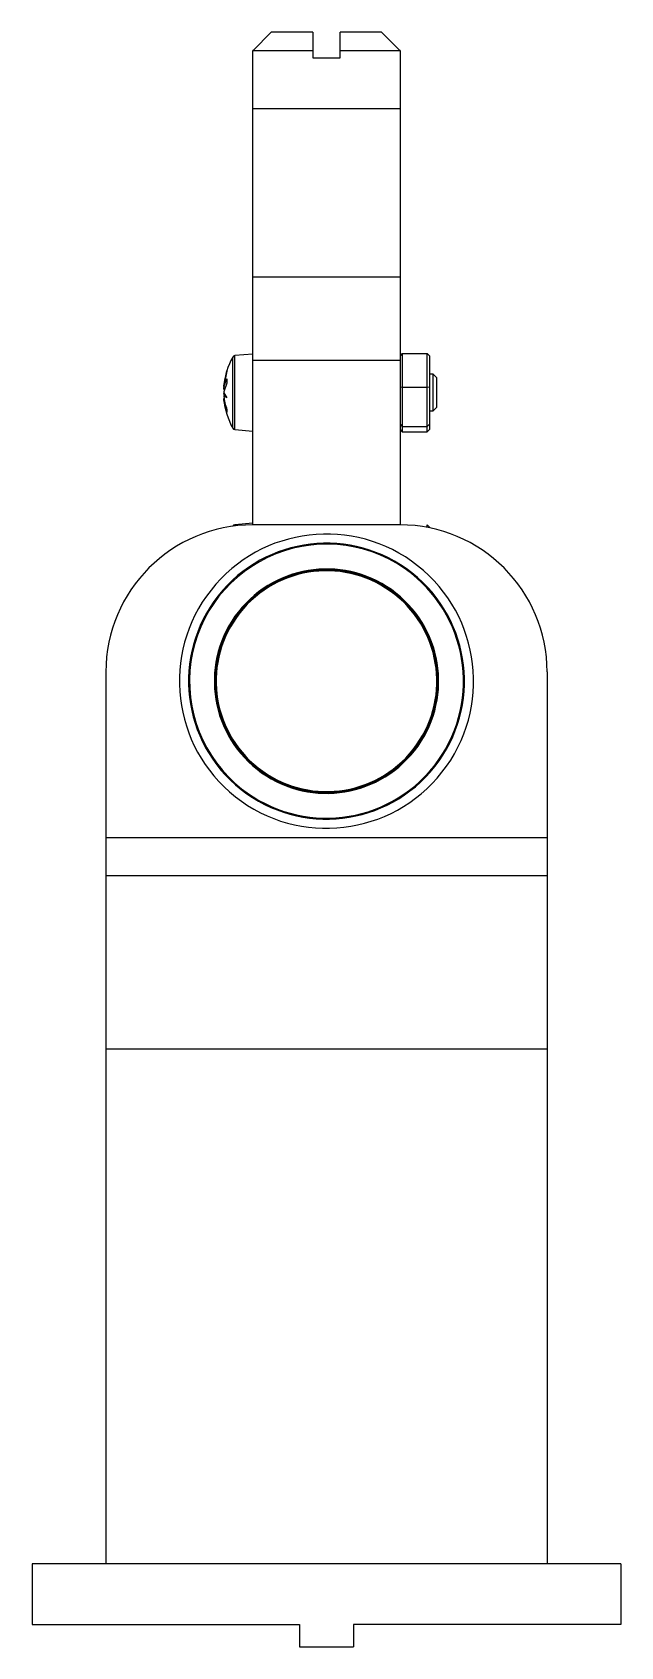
# Paper-space layout '_Right' of a CAD drawing. Header units: millimetres. Extents: x -68.4 to -36.4, y 17.4 to 105.2.
import ezdxf

# ---------------------------------------------------------------- set-up
doc = ezdxf.new("R2010")
doc.units = ezdxf.units.MM

psp = doc.layouts.new('_Right')

# ---------------------------------------------------------------- linework, layer by layer
at = {"color": 7, "linetype": 'Continuous', "lineweight": 25}
for p, q in [((-55.395, 105.197), (-56.383, 104.213)), ((-53.145, 105.197), (-55.395, 105.197)), ((-53.145, 105.197), (-53.145, 103.8)), ((-51.645, 103.8), (-51.645, 105.197)), ((-49.395, 105.197), (-51.645, 105.197)), ((-48.406, 104.213), (-49.395, 105.197)), ((-56.383, 104.213), (-56.395, 104.201)), ((-56.395, 78.415), (-56.395, 104.201)), ((-56.383, 104.213), (-53.145, 104.213)), ((-53.145, 103.8), (-51.645, 103.8)), ((-51.645, 104.213), (-48.406, 104.213)), ((-48.395, 104.201), (-48.406, 104.213)), ((-48.395, 104.201), (-48.395, 78.415)), ((-48.395, 101.044), (-56.395, 101.044)), ((-48.395, 91.879), (-56.395, 91.879)), ((-57.495, 83.679), (-57.495, 87.539)), ((-56.395, 87.702), (-57.377, 87.616)), ((-57.377, 83.602), (-57.377, 87.616)), ((-56.395, 87.377), (-48.395, 87.377)), ((-48.275, 87.739), (-48.395, 87.611)), ((-48.275, 87.739), (-48.275, 83.479)), ((-48.275, 87.739), (-46.915, 87.739)), ((-46.915, 83.479), (-46.915, 87.739)), ((-46.795, 87.611), (-46.915, 87.739)), ((-46.795, 87.611), (-46.795, 83.607)), ((-57.978, 85.97), (-57.809, 86.782)), ((-57.809, 86.78), (-57.978, 85.938)), ((-57.976, 85.926), (-57.809, 86.361)), ((-57.809, 86.126), (-57.976, 85.655)), ((-46.595, 86.609), (-46.795, 86.609)), ((-46.395, 86.409), (-46.595, 86.609)), ((-46.595, 84.609), (-46.595, 86.609)), ((-46.395, 84.809), (-46.395, 86.409)), ((-57.985, 85.921), (-57.885, 85.912)), ((-57.978, 85.298), (-57.985, 85.297)), ((-57.978, 85.6), (-57.809, 85.329)), ((-57.978, 85.451), (-57.888, 85.455)), ((-57.809, 85.321), (-57.978, 85.451)), ((-57.976, 85.926), (-57.883, 85.917)), ((-57.937, 85.453), (-57.976, 85.563)), ((-48.275, 85.901), (-48.395, 85.884)), ((-48.275, 85.901), (-46.915, 85.901)), ((-46.795, 85.884), (-46.915, 85.901)), ((-46.795, 84.609), (-46.595, 84.609)), ((-46.595, 84.609), (-46.395, 84.809)), ((-57.377, 83.602), (-56.395, 83.516)), ((-48.395, 83.881), (-48.275, 83.771)), ((-48.395, 83.607), (-48.275, 83.479)), ((-48.275, 83.771), (-46.915, 83.771)), ((-48.275, 83.479), (-46.915, 83.479)), ((-46.915, 83.771), (-46.795, 83.881)), ((-46.915, 83.479), (-46.795, 83.607)), ((-57.495, 78.34), (-57.495, 78.346)), ((-56.395, 78.508), (-57.377, 78.422)), ((-57.377, 78.355), (-57.377, 78.422)), ((-48.395, 78.415), (-56.395, 78.415)), ((-48.275, 78.415), (-48.276, 78.415)), ((-48.275, 78.415), (-48.275, 78.415)), ((-46.915, 78.277), (-46.915, 78.415)), ((-46.795, 78.295), (-46.915, 78.415)), ((-46.795, 78.295), (-46.795, 78.254)), ((-47.748, 75.803), (-47.779, 75.764)), ((-48.616, 74.704), (-48.678, 74.625)), ((-64.395, 70.415), (-64.395, 21.915)), ((-40.395, 70.415), (-40.395, 21.915)), ((-56.174, 65.127), (-56.112, 65.206)), ((-57.041, 64.028), (-57.01, 64.067)), ((-64.395, 61.415), (-40.395, 61.415)), ((-40.395, 59.322), (-64.395, 59.322)), ((-40.395, 49.915), (-64.395, 49.915)), ((-36.395, 21.915), (-68.395, 21.915)), ((-68.395, 21.915), (-68.395, 18.615)), ((-36.395, 21.915), (-36.395, 18.615)), ((-68.395, 18.615), (-53.855, 18.615)), ((-53.855, 18.615), (-53.855, 17.415)), ((-50.935, 18.615), (-50.935, 17.415)), ((-36.395, 18.615), (-50.935, 18.615)), ((-53.855, 17.415), (-50.935, 17.415))]:
    psp.add_line(p, q, dxfattribs=at)
for centre, radius, start, end in [((-53.995, 85.603), 4, 151.04482, 174.71316), ((-57.363, 87.466), 0.15, 95, 151.04482), ((-53.995, 85.615), 4, 185.49782, 208.95518), ((-57.363, 83.752), 0.15, 208.95518, 265), ((-56.395, 70.415), 8, 90, 180), ((-57.363, 78.273), 0.15, 95, 151.04482), ((-48.395, 70.415), 8, 0, 90), ((-52.395, 69.915), 8, 51.71907, 231.71907), ((-52.395, 69.915), 7.5, 51.71907, 231.71907), ((-52.395, 69.915), 7.45, 51.71907, 231.71931), ((-52.395, 69.915), 6.1, 51.71907, 231.71907), ((-52.395, 69.915), 6.05, 51.71907, 231.71907), ((-52.395, 69.915), 6, 51.71907, 231.71907), ((-52.395, 69.915), 8, 231.71907, 51.71907), ((-52.395, 69.915), 7.5, 231.71907, 51.71907), ((-52.395, 69.915), 7.45, 231.71931, 51.71907), ((-52.395, 69.915), 6.1, 231.71907, 51.71907), ((-52.395, 69.915), 6.05, 231.71907, 51.71907), ((-52.395, 69.915), 6, 231.71907, 51.71907)]:
    psp.add_arc(centre, radius, start, end, dxfattribs=at)
for points, knots in [([(-57.809, 86.782), (-57.809, 86.782), (-57.809, 86.781), (-57.809, 86.781), (-57.809, 86.78)], [0, 0, 0, 0, 0.56002, 1, 1, 1, 1]), ([(-57.809, 86.361), (-57.809, 86.319), (-57.809, 86.245), (-57.809, 86.162), (-57.809, 86.126)], [0, 0, 0, 0, 0.560033, 1, 1, 1, 1]), ([(-57.978, 85.938), (-57.978, 85.934), (-57.979, 85.925), (-57.978, 85.919), (-57.977, 85.92), (-57.977, 85.924), (-57.976, 85.926)], [0, 0, 0, 0, 0.279365, 0.558946, 0.779153, 1, 1, 1, 1]), ([(-57.978, 85.767), (-57.978, 85.77), (-57.978, 85.776), (-57.978, 85.789), (-57.978, 85.803), (-57.974, 85.851), (-57.967, 85.886), (-57.961, 85.918)], [0, 0, 0, 0, 0.081148, 0.163627, 0.241808, 0.321789, 1, 1, 1, 1]), ([(-57.976, 85.655), (-57.977, 85.652), (-57.978, 85.644), (-57.978, 85.628), (-57.978, 85.612), (-57.978, 85.604), (-57.978, 85.6)], [0, 0, 0, 0, 0.279328, 0.558925, 0.77916, 1, 1, 1, 1]), ([(-57.978, 85.451), (-57.978, 85.448), (-57.978, 85.442), (-57.978, 85.429), (-57.978, 85.415), (-57.967, 85.275), (-57.927, 85.049), (-57.85, 84.802), (-57.809, 84.671)], [0, 0, 0, 0, 0.015479, 0.031213, 0.046126, 0.061383, 0.500098, 1, 1, 1, 1]), ([(-57.978, 85.279), (-57.978, 85.284), (-57.978, 85.293), (-57.978, 85.298), (-57.978, 85.298), (-57.978, 85.298)], [0, 0, 0, 0, 0.485656, 0.971686, 1, 1, 1, 1]), ([(-57.809, 84.533), (-57.85, 84.655), (-57.912, 84.838), (-57.954, 85.065), (-57.97, 85.175), (-57.976, 85.231), (-57.978, 85.251), (-57.978, 85.255), (-57.978, 85.255), (-57.978, 85.25), (-57.978, 85.248)], [0, 0, 0, 0, 0.4990319, 0.7487139, 0.8778321, 0.9381482, 0.953068, 0.9679877, 0.9840066, 1, 1, 1, 1]), ([(-57.809, 85.329), (-57.809, 85.328), (-57.809, 85.325), (-57.809, 85.322), (-57.809, 85.321)], [0, 0, 0, 0, 0.56002, 1, 1, 1, 1]), ([(-57.809, 84.671), (-57.809, 84.656), (-57.809, 84.629), (-57.809, 84.606), (-57.809, 84.596)], [0, 0, 0, 0, 0.559998, 1, 1, 1, 1]), ([(-57.809, 84.596), (-57.809, 84.583), (-57.809, 84.561), (-57.809, 84.541), (-57.809, 84.533)], [0, 0, 0, 0, 0.560015, 1, 1, 1, 1])]:
    psp.add_open_spline(points, degree=3, knots=knots, dxfattribs=at)

doc.saveas('drawing.dxf')
